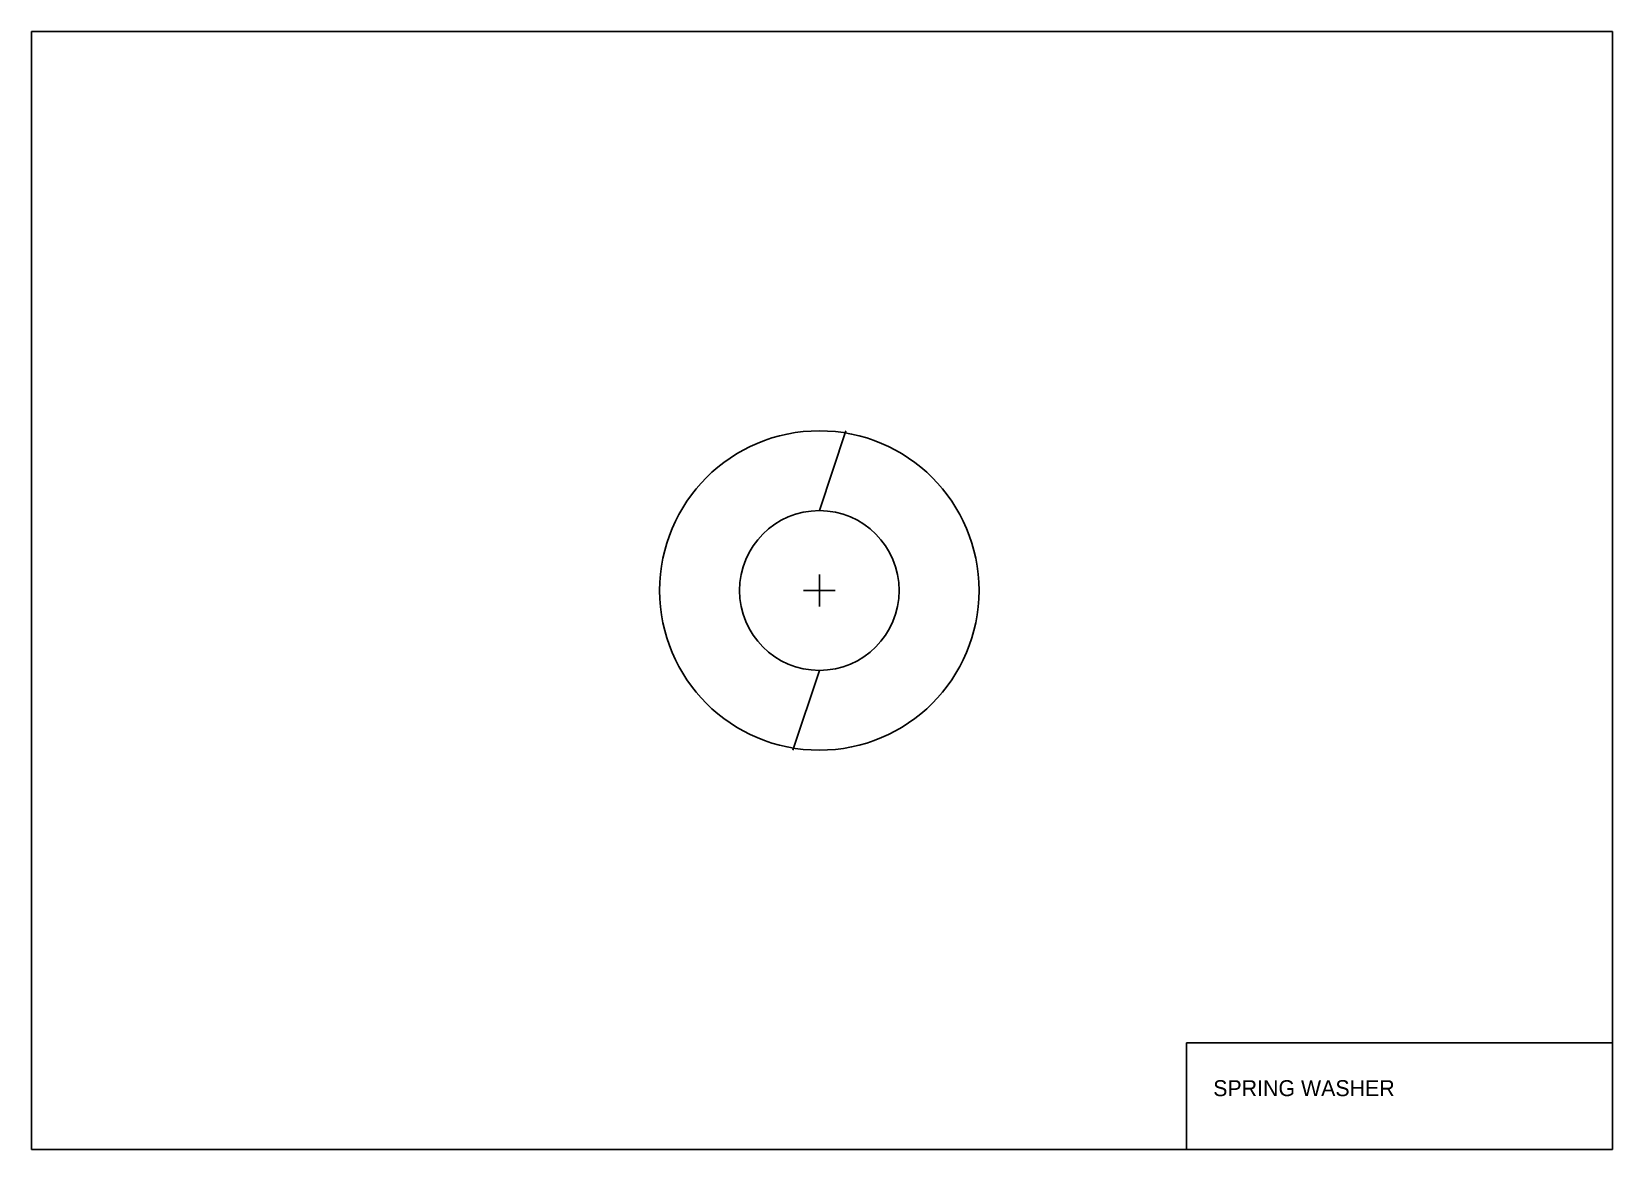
# Model space of a CAD drawing. Header units: millimetres. Extents: x 0 to 297, y 0 to 210.
import ezdxf

# ---------------------------------------------------------------- set-up
doc = ezdxf.new("R2010")
doc.units = ezdxf.units.MM
for name, color, linetype in [('BORDER', 250, 'Continuous'), ('CENTER', 5, 'Continuous'), ('HOLE', 3, 'Continuous'), ('OUTLINE', 1, 'Continuous'), ('TEXT', 250, 'Continuous'), ('TITLEBLOCK', 250, 'Continuous')]:
    doc.layers.add(name, color=color, linetype=linetype)

msp = doc.modelspace()

# ---------------------------------------------------------------- linework, layer by layer
at = {"layer": 'BORDER'}
msp.add_lwpolyline([(0, 0), (297, 0), (297, 210), (0, 210)], close=True, dxfattribs=at)
at = {"layer": 'CENTER'}
for p, q in [((148, 102), (148, 108)), ((145, 105), (151, 105))]:
    msp.add_line(p, q, dxfattribs=at)
at = {"layer": 'HOLE'}
msp.add_circle((148, 105), 15, dxfattribs=at)
at = {"layer": 'OUTLINE'}
for p, q in [((148, 120), (153, 135)), ((148, 90), (143, 75))]:
    msp.add_line(p, q, dxfattribs=at)
msp.add_circle((148, 105), 30, dxfattribs=at)
at = {"layer": 'TITLEBLOCK'}
msp.add_lwpolyline([(217, 0), (297, 0), (297, 20), (217, 20)], close=True, dxfattribs=at)

# ---------------------------------------------------------------- texts
at = {"layer": 'TEXT'}
msp.add_text('SPRING WASHER', height=3, dxfattribs=at).set_placement((222, 10))

doc.saveas('drawing.dxf')
